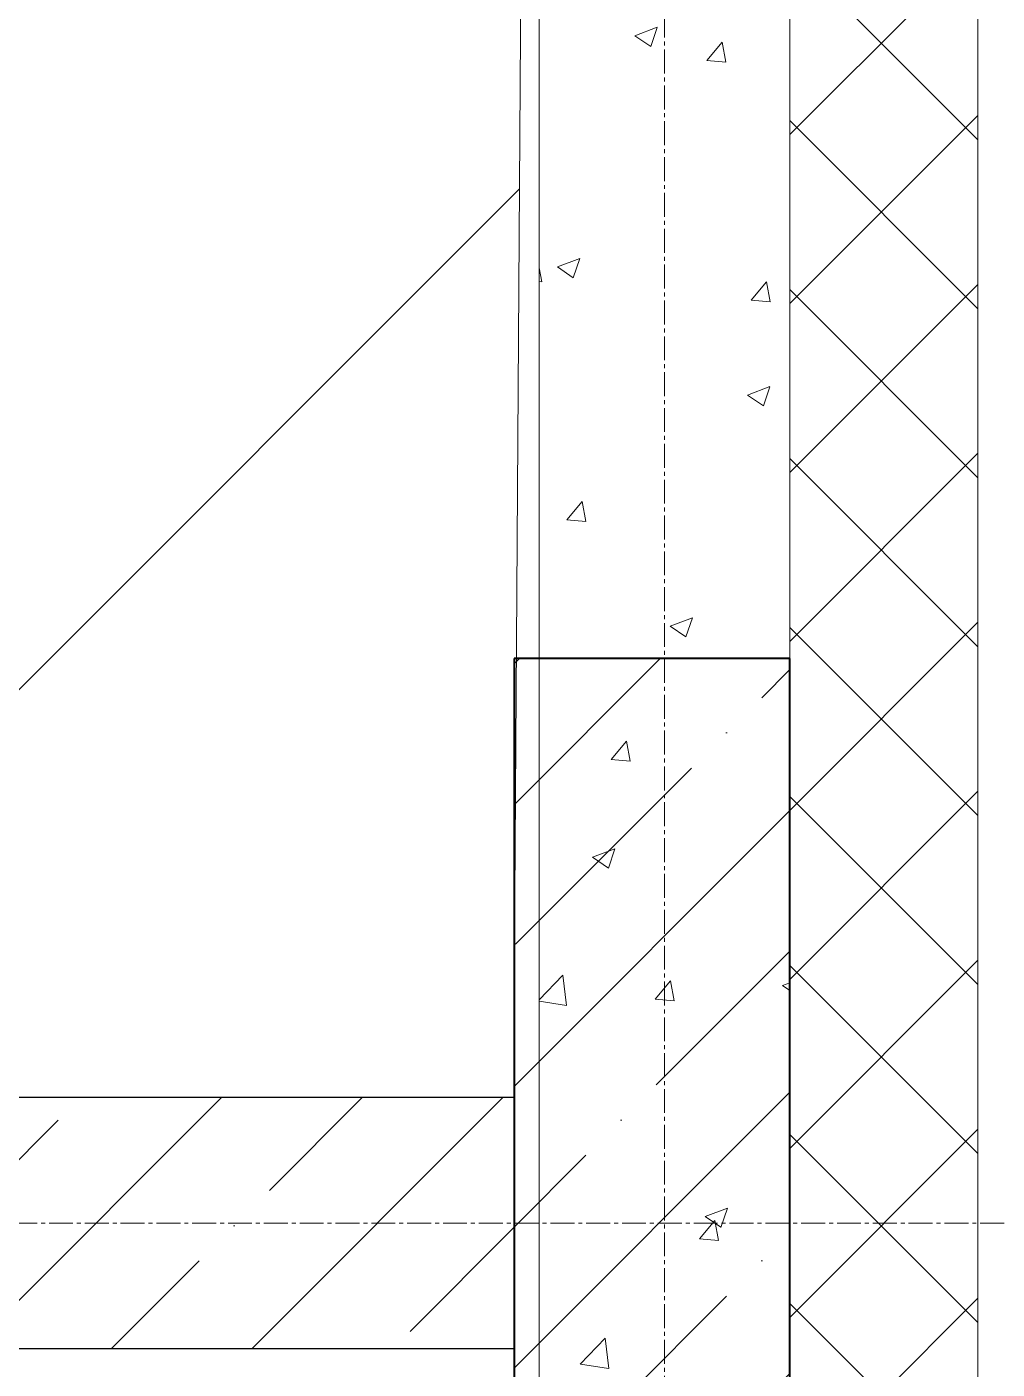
# Model space of a CAD drawing. Header units: millimetres. Extents: x 470010 to 1231400, y -134005 to 421770.
# Drawn here: x 528596 to 529370, y -81352 to -80282 of the extents above; entities that cross this region are included whole.
import ezdxf

# ---------------------------------------------------------------- set-up
doc = ezdxf.new("R2010")
doc.units = ezdxf.units.MM
doc.linetypes.add('CENTER2', pattern=[28.575, 19.05, -3.175, 3.175, -3.175])
doc.linetypes.add('HIDDEN2', pattern=[4.7625, 3.175, -1.5875])
for name, color, linetype, lineweight in [('АР_Колонны', 70, 'Continuous', 30), ('АР_Стены ЖБ', 7, 'Continuous', 35), ('АР_Стены ПЕНОблок', 52, 'Continuous', 20), ('АР_Тонкая', 254, 'Continuous', 5), ('АР_Утеплитель', 31, 'Continuous', 0), ('АР_Штриховка', 8, 'Continuous', 0), ('Потолок штриховка', 200, 'Continuous', 15)]:
    doc.layers.add(name, color=color, linetype=linetype, lineweight=lineweight)
doc.layers.add('АР_Оси_РД_100', color=7, linetype='Continuous', lineweight=0, true_color=0x525252)

msp = doc.modelspace()

# ---------------------------------------------------------------- hatches: boundary and pattern name
at = {"layer": 'АР_Штриховка', "linetype": 'Continuous', "lineweight": 5, "true_color": 0x000000}
h = msp.add_hatch(dxfattribs=at)
h.set_pattern_fill('ANSI35', color=18, scale=25, style=0)
h.set_pattern_definition([(45, (509004.53, -133435.88), (-112.2532, 112.2532), []), (45, (509116.79, -133435.88), (-112.2532, 112.2532), [198.4375, -39.6875, 0, -39.6875])])
h.paths.add_polyline_path([(528984.532, -81685.876), (529204.532, -81685.876), (529204.532, -80785.876), (528984.532, -80785.876)], flags=0)
h = msp.add_hatch(dxfattribs=at)
h.set_pattern_fill('ANSI35', color=18, scale=25, angle=-360, style=0)
h.set_pattern_definition([(45, (509004.53, -133435.88), (-112.2532, 112.2532), []), (45, (509116.79, -133435.88), (-112.2532, 112.2532), [198.4375, -39.6875, 0, -39.6875])])
h.paths.add_polyline_path([(528984.532, -81335.876), (528984.532, -81135.876), (521414.532, -81135.876), (521414.532, -81335.876)], flags=0)
at = {"layer": 'Потолок штриховка'}
h = msp.add_hatch(dxfattribs=at)
h.set_pattern_fill('ANSI31', color=256, scale=260)
h.paths.add_polyline_path([(516914.532, -93915.876), (516914.532, -69960.876), (518180, -69980.876), (518185.057, -69660.876), (522949.532, -69660.876), (522948.983, -65160.876), (525839.532, -65188.909), (525838.623, -66079.643), (529004.428, -66065.129), (528984.532, -72125.876), (521204.532, -72125.876), (521194.532, -93915.876), (520674.532, -93915.876), (520674.532, -94535.876), (517434.532, -94545.876), (517434.537, -93915.876)])
h.paths.add_polyline_path([(521414.532, -81135.876), (521414.532, -79565.876), (525424.532, -79565.876), (525424.532, -80025.876), (525504.532, -80025.876), (525504.532, -78025.876), (529004.532, -78025.876), (528984.532, -81055.935), (528984.532, -81135.874)])
h.paths.add_polyline_path([(521414.532, -78025.876), (525104.532, -78025.876), (525104.532, -79445.876), (521414.532, -79445.876)], flags=16)
h.paths.add_polyline_path([(521414.532, -77635.876), (523654.532, -77635.876), (523654.532, -75105.876), (521414.532, -75105.876)], flags=17)
h.paths.add_polyline_path([(521404.532, -74985.876), (521409.532, -72345.876), (523604.532, -72345.876), (523604.532, -73935.876), (526374.532, -73935.876), (526374.532, -72705.876), (528984.532, -72705.876), (528984.532, -77315.876), (526374.532, -77315.876), (526374.532, -74985.876), (526054.533, -74985.876), (526054.533, -77315.876), (524494.533, -77315.875), (524494.533, -74985.876)], flags=17)

# ---------------------------------------------------------------- linework, layer by layer
at = {"layer": 'АР_Колонны', "color": 18, "linetype": 'HIDDEN2', "lineweight": 25, "true_color": 0x000000}
for p, q in [((528984.532, -80785.876), (529204.532, -80785.876)), ((528984.532, -81685.876), (528984.532, -80785.876)), ((529204.532, -80785.876), (529204.532, -81685.876))]:
    msp.add_line(p, q, dxfattribs=at)
at = {"layer": 'АР_Колонны', "color": 18, "linetype": 'Continuous', "lineweight": 30, "true_color": 0x000000}
for p, q in [((529204.532, -80785.876), (528984.532, -80785.876)), ((528984.532, -80785.876), (528984.532, -81685.876)), ((529204.532, -81685.876), (529204.532, -80785.876))]:
    msp.add_line(p, q, dxfattribs=at)
at = {"layer": 'АР_Оси_РД_100', "linetype": 'CENTER2'}
for p, q in [((529104.533, -97435.876), (529104.533, -61707.197)), ((533204.533, -81235.876), (513999.575, -81235.876))]:
    msp.add_line(p, q, dxfattribs=at)
at = {"layer": 'АР_Стены ЖБ', "color": 18, "linetype": 'Continuous', "lineweight": 40, "true_color": 0x000000}
for p, q in [((529204.532, -80785.876), (528984.532, -80785.876)), ((528984.532, -80785.876), (528984.532, -81685.876)), ((529204.532, -81685.876), (529204.532, -80785.876))]:
    msp.add_line(p, q, dxfattribs=at)
at = {"layer": 'АР_Стены ЖБ', "color": 18, "linetype": 'Continuous', "lineweight": 30, "true_color": 0x000000}
for p, q in [((528984.532, -81135.876), (521414.532, -81135.876)), ((528984.532, -81335.876), (528984.532, -81135.876)), ((521414.532, -81335.876), (528984.532, -81335.876))]:
    msp.add_line(p, q, dxfattribs=at)
at = {"layer": 'АР_Стены ПЕНОблок', "color": 18, "linetype": 'Continuous', "lineweight": 20, "true_color": 0x000000}
for p, q in [((529004.532, -71735.876), (529004.532, -81935.876)), ((529204.532, -81935.876), (529204.532, -71735.876))]:
    msp.add_line(p, q, dxfattribs=at)
at = {"layer": 'АР_Тонкая', "color": 18, "linetype": 'Continuous', "lineweight": 5, "true_color": 0x000000}
msp.add_line((529354.532, -71735.876), (529354.532, -81935.876), dxfattribs=at)
at = {"layer": 'АР_Утеплитель', "color": 18, "linetype": 'Continuous', "lineweight": 0, "true_color": 0x000000}
for p, q in [((529204.532, -71735.876), (529204.532, -81935.876)), ((529354.532, -81935.876), (529354.532, -71735.876))]:
    msp.add_line(p, q, dxfattribs=at)
at = {"layer": 'АР_Штриховка', "color": 18, "linetype": 'Continuous', "lineweight": 0, "true_color": 0x000000}
for p, q in [((529204.532, -80368.138), (529354.532, -80218.138)), ((529354.532, -80372.282), (529204.532, -80222.282)), ((529080.903, -80289.508), (529093.538, -80298.03)), ((529080.923, -80289.465), (529098.708, -80282.638)), ((529093.542, -80298.031), (529098.692, -80282.682)), ((529138.293, -80309.104), (529150.538, -80294.511)), ((529153.545, -80310.421), (529150.608, -80294.499)), ((529138.293, -80309.105), (529153.475, -80310.434)), ((529204.532, -80502.842), (529354.532, -80352.842)), ((529354.532, -80506.986), (529204.532, -80356.986)), ((529019.121, -80473.653), (529036.906, -80466.826)), ((529031.74, -80482.219), (529036.89, -80466.87)), ((529006.603, -80485.539), (529004.532, -80474.312)), ((529019.101, -80473.696), (529031.736, -80482.218)), ((529004.532, -80485.376), (529006.534, -80485.551)), ((529173.537, -80500.161), (529185.782, -80485.568)), ((529188.787, -80501.478), (529185.85, -80485.556)), ((529204.532, -80637.546), (529354.532, -80487.546)), ((529354.532, -80641.689), (529204.532, -80491.689)), ((529173.536, -80500.162), (529188.718, -80501.49)), ((529170.735, -80575.918), (529188.52, -80569.091)), ((529183.354, -80584.485), (529188.505, -80569.136)), ((529170.716, -80575.961), (529183.35, -80584.483)), ((529204.532, -80772.25), (529354.532, -80622.25)), ((529354.532, -80776.393), (529204.532, -80626.393)), ((529026.595, -80675.279), (529038.84, -80660.686)), ((529041.846, -80676.595), (529038.909, -80660.674)), ((529026.595, -80675.28), (529041.777, -80676.608)), ((529108.914, -80760.149), (529121.548, -80768.671)), ((529108.933, -80760.107), (529126.718, -80753.28)), ((529121.552, -80768.673), (529126.703, -80753.324)), ((529204.532, -80906.954), (529354.532, -80756.954)), ((529354.532, -80911.097), (529204.532, -80761.097)), ((529061.839, -80866.336), (529074.084, -80851.742)), ((529077.089, -80867.652), (529074.152, -80851.731)), ((529061.839, -80866.337), (529077.021, -80867.665)), ((529204.532, -81041.657), (529354.532, -80891.657)), ((529354.532, -81045.801), (529204.532, -80895.801)), ((529047.131, -80944.295), (529064.916, -80937.468)), ((529059.75, -80952.861), (529064.901, -80937.511)), ((529047.112, -80944.337), (529059.746, -80952.859)), ((529204.532, -81176.361), (529354.532, -81026.361)), ((529004.532, -81057.978), (529023.455, -81038.257)), ((529026.281, -81062.377), (529023.475, -81038.254)), ((529354.532, -81180.505), (529204.532, -81030.505)), ((529097.082, -81057.392), (529109.327, -81042.799)), ((529112.332, -81058.709), (529109.395, -81042.788)), ((529198.726, -81046.602), (529204.532, -81050.519)), ((529198.745, -81046.56), (529204.532, -81044.338)), ((529004.532, -81059.037), (529026.276, -81062.409)), ((529097.082, -81057.394), (529112.264, -81058.722)), ((529204.532, -81311.065), (529354.532, -81161.065)), ((529354.532, -81315.209), (529204.532, -81165.209)), ((529136.924, -81230.79), (529149.559, -81239.312)), ((529136.943, -81230.748), (529154.728, -81223.921)), ((529149.563, -81239.314), (529154.713, -81223.965)), ((529132.326, -81248.449), (529144.571, -81233.856)), ((529147.575, -81249.766), (529144.638, -81233.845)), ((529132.325, -81248.45), (529147.507, -81249.779)), ((529204.532, -81445.769), (529354.532, -81295.769)), ((529354.532, -81449.913), (529204.532, -81299.913)), ((529037.347, -81348.344), (529057.13, -81327.725)), ((529059.956, -81351.845), (529057.149, -81327.723)), ((529037.361, -81348.374), (529059.951, -81351.878))]:
    msp.add_line(p, q, dxfattribs=at)
at = {"layer": 'Потолок штриховка'}
msp.add_lwpolyline([(521414.532, -81135.876), (521414.532, -79565.876), (525424.532, -79565.876), (525424.532, -80025.876), (525504.532, -80025.876), (525504.532, -78025.876), (529004.532, -78025.876), (528984.532, -81055.935), (528984.532, -81135.874)], close=True, dxfattribs=at)

doc.saveas('drawing.dxf')
